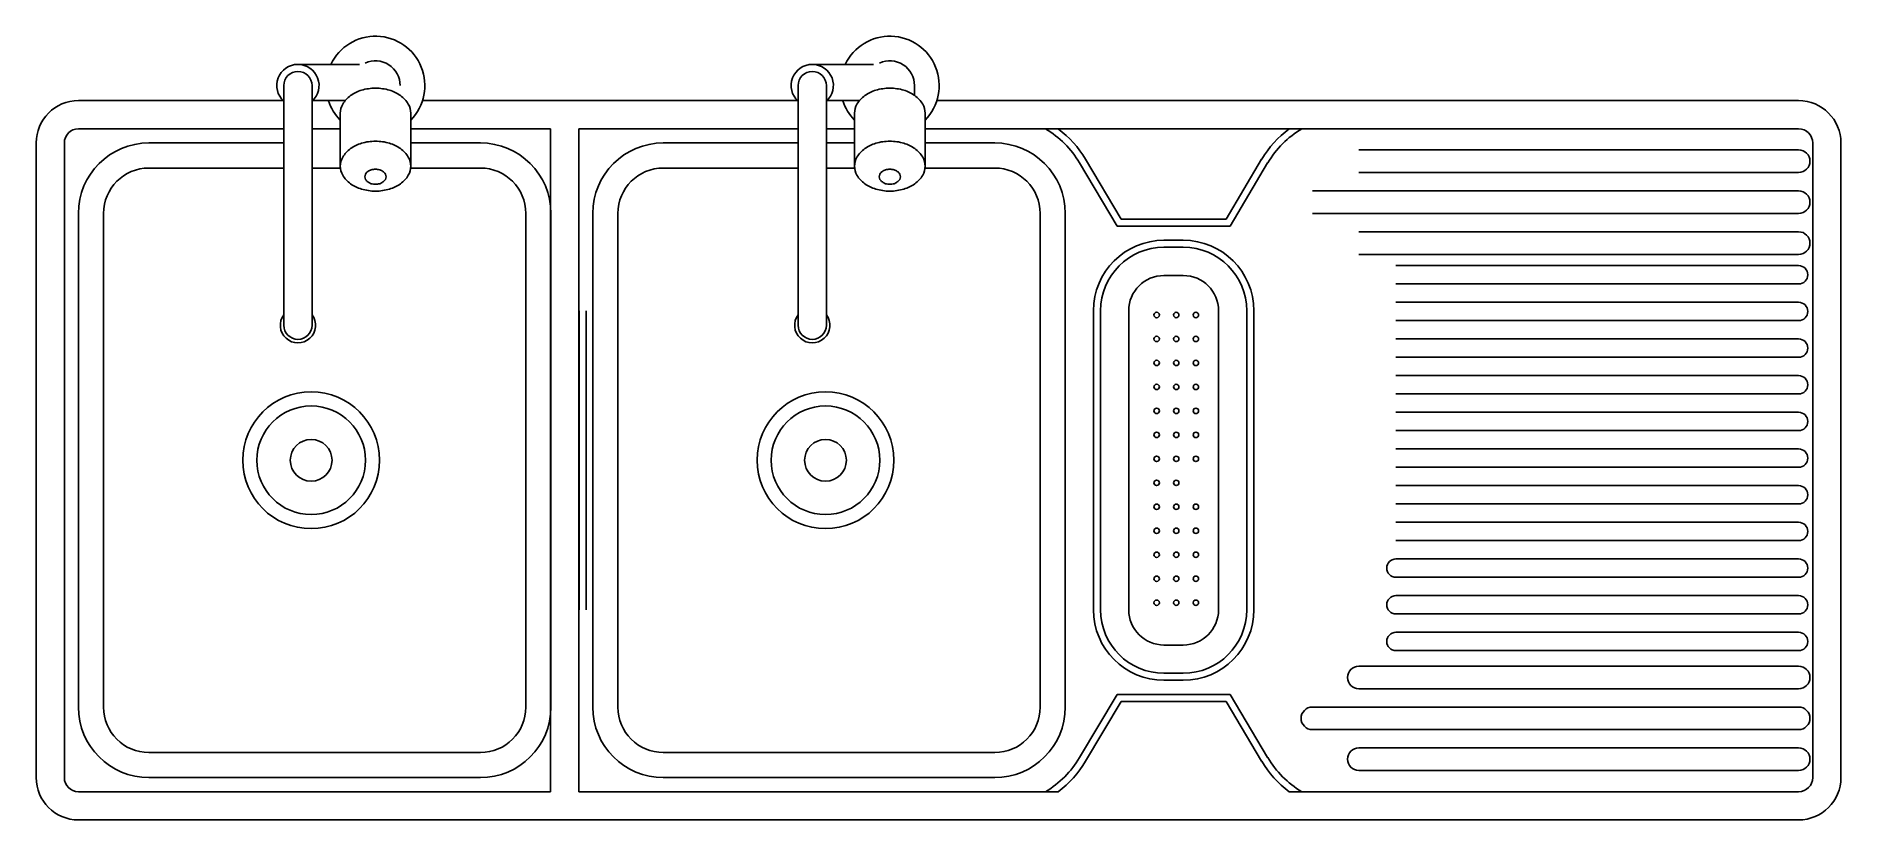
# Model space of a CAD drawing. Extents: x 1231.37 to 1232.65, y 676.09 to 676.64.
import ezdxf

# ---------------------------------------------------------------- set-up
doc = ezdxf.new("R2010")
doc.units = 0
doc.header["$LTSCALE"] = 0.05
doc.header["$MEASUREMENT"] = 0
doc.layers.get('0').update_dxf_attribs({"linetype": 'CONTINUOUS'})

msp = doc.modelspace()

# ---------------------------------------------------------------- linework, layer by layer
for p, q in [((1231.5525, 676.6221), (1231.5961, 676.6221)), ((1231.9172, 676.6221), (1231.9607, 676.6221)), ((1231.5425, 676.6071), (1231.5425, 676.4371)), ((1231.5625, 676.6071), (1231.5625, 676.4371)), ((1231.9072, 676.6071), (1231.9072, 676.4371)), ((1231.9272, 676.6071), (1231.9272, 676.4371)), ((1231.9897, 676.6071), (1231.9897, 676.6001)), ((1231.5425, 676.5964), (1231.3969, 676.5964)), ((1231.586, 676.5964), (1231.5625, 676.5964)), ((1231.9072, 676.5964), (1231.6408, 676.5964)), ((1231.9506, 676.5964), (1231.9272, 676.5964)), ((1232.6166, 676.5964), (1232.0055, 676.5964)), ((1231.5425, 676.5764), (1231.3969, 676.5764)), ((1231.5825, 676.5764), (1231.5625, 676.5764)), ((1231.5825, 676.5764), (1231.5759, 676.5764)), ((1231.7316, 676.5764), (1231.6325, 676.5764)), ((1231.7316, 676.5764), (1231.7316, 676.1064)), ((1231.7516, 676.5764), (1231.7516, 676.1064)), ((1231.9072, 676.5764), (1231.7516, 676.5764)), ((1231.9472, 676.5764), (1231.9272, 676.5764)), ((1232.6166, 676.5764), (1231.9972, 676.5764)), ((1231.3669, 676.5664), (1231.3669, 676.1164)), ((1231.3869, 676.5664), (1231.3869, 676.1164)), ((1231.5425, 676.5664), (1231.4469, 676.5664)), ((1231.6819, 676.5664), (1231.6325, 676.5664)), ((1231.9072, 676.5664), (1231.8116, 676.5664)), ((1231.9472, 676.5664), (1231.9272, 676.5664)), ((1232.0466, 676.5664), (1231.9972, 676.5664)), ((1232.3047, 676.5614), (1232.6166, 676.5614)), ((1232.6266, 676.1164), (1232.6266, 676.5664)), ((1232.6466, 676.1164), (1232.6466, 676.5664)), ((1231.5425, 676.5486), (1231.4469, 676.5486)), ((1231.5826, 676.5486), (1231.5625, 676.5486)), ((1231.6819, 676.5486), (1231.6324, 676.5486)), ((1231.9072, 676.5486), (1231.8116, 676.5486)), ((1231.9473, 676.5486), (1231.9272, 676.5486)), ((1232.0466, 676.5486), (1231.9971, 676.5486)), ((1232.1334, 676.5074), (1232.1067, 676.5522)), ((1232.1362, 676.5124), (1232.111, 676.5548)), ((1232.2106, 676.5124), (1232.2358, 676.5548)), ((1232.2134, 676.5074), (1232.2401, 676.5522)), ((1232.3047, 676.5454), (1232.6166, 676.5454)), ((1232.2718, 676.5324), (1232.6166, 676.5324)), ((1231.3969, 676.5164), (1231.3969, 676.1664)), ((1231.4147, 676.5164), (1231.4147, 676.1664)), ((1231.7141, 676.5164), (1231.7141, 676.1664)), ((1231.7319, 676.5164), (1231.7319, 676.1664)), ((1231.7616, 676.5164), (1231.7616, 676.1664)), ((1231.7794, 676.5164), (1231.7794, 676.1664)), ((1232.0788, 676.5164), (1232.0788, 676.1664)), ((1232.0966, 676.5164), (1232.0966, 676.1664)), ((1232.2134, 676.5074), (1232.1334, 676.5074)), ((1232.2106, 676.5124), (1232.1362, 676.5124)), ((1232.2718, 676.5164), (1232.6166, 676.5164)), ((1232.1803, 676.4974), (1232.1666, 676.4974)), ((1232.3047, 676.5034), (1232.6166, 676.5034)), ((1232.1803, 676.4924), (1232.1666, 676.4924)), ((1232.3047, 676.4874), (1232.6166, 676.4874)), ((1232.1803, 676.4724), (1232.1666, 676.4724)), ((1232.1734, 676.4724), (1232.1666, 676.4724)), ((1232.331, 676.4794), (1232.6166, 676.4794)), ((1232.331, 676.4664), (1232.6166, 676.4664)), ((1231.7519, 676.4474), (1231.7519, 676.2354)), ((1231.7569, 676.4474), (1231.7569, 676.2354)), ((1232.1166, 676.4474), (1232.1166, 676.2354)), ((1232.1216, 676.4474), (1232.1216, 676.2354)), ((1232.1416, 676.4474), (1232.1416, 676.2354)), ((1232.2053, 676.4474), (1232.2053, 676.2354)), ((1232.2253, 676.4474), (1232.2253, 676.2354)), ((1232.2303, 676.4474), (1232.2303, 676.2354)), ((1232.331, 676.4534), (1232.6166, 676.4534)), ((1232.331, 676.4404), (1232.6166, 676.4404)), ((1232.331, 676.4274), (1232.6166, 676.4274)), ((1232.331, 676.4144), (1232.6166, 676.4144)), ((1232.331, 676.4014), (1232.6166, 676.4014)), ((1232.331, 676.3884), (1232.6166, 676.3884)), ((1232.331, 676.3754), (1232.6166, 676.3754)), ((1232.331, 676.3624), (1232.6166, 676.3624)), ((1232.331, 676.3494), (1232.6166, 676.3494)), ((1232.331, 676.3364), (1232.6166, 676.3364)), ((1232.331, 676.3234), (1232.6166, 676.3234)), ((1232.331, 676.3104), (1232.6166, 676.3104)), ((1232.331, 676.2974), (1232.6166, 676.2974)), ((1232.331, 676.2844), (1232.6166, 676.2844)), ((1232.331, 676.2714), (1232.6166, 676.2714)), ((1232.331, 676.2584), (1232.6166, 676.2584)), ((1232.331, 676.2454), (1232.6166, 676.2454)), ((1232.331, 676.2324), (1232.6166, 676.2324)), ((1232.331, 676.2194), (1232.6166, 676.2194)), ((1232.1666, 676.2104), (1232.1803, 676.2104)), ((1232.331, 676.2064), (1232.6166, 676.2064)), ((1232.1666, 676.1904), (1232.1803, 676.1904)), ((1232.3047, 676.1954), (1232.6166, 676.1954)), ((1232.1334, 676.1754), (1232.1067, 676.1306)), ((1232.1334, 676.1754), (1232.2134, 676.1754)), ((1232.1666, 676.1854), (1232.1803, 676.1854)), ((1232.2134, 676.1754), (1232.2401, 676.1306)), ((1232.3047, 676.1794), (1232.6166, 676.1794)), ((1232.1362, 676.1704), (1232.111, 676.128)), ((1232.1362, 676.1704), (1232.2106, 676.1704)), ((1232.2106, 676.1704), (1232.2358, 676.128)), ((1232.2718, 676.1664), (1232.6166, 676.1664)), ((1232.2718, 676.1504), (1232.6166, 676.1504)), ((1232.3047, 676.1374), (1232.6166, 676.1374)), ((1231.4469, 676.1342), (1231.6819, 676.1342)), ((1231.8116, 676.1342), (1232.0466, 676.1342)), ((1231.4469, 676.1164), (1231.6819, 676.1164)), ((1231.8116, 676.1164), (1232.0466, 676.1164)), ((1232.3047, 676.1214), (1232.6166, 676.1214)), ((1231.7316, 676.1064), (1231.3969, 676.1064)), ((1232.0916, 676.1064), (1231.7516, 676.1064)), ((1232.2553, 676.1064), (1232.6166, 676.1064)), ((1231.3969, 676.0864), (1232.2519, 676.0864)), ((1231.7616, 676.0864), (1232.6166, 676.0864))]:
    msp.add_line(p, q)
for points in [[(1231.5625, 676.6071, 1), (1231.5425, 676.6071, 1)], [(1231.9272, 676.6071, 1), (1231.9072, 676.6071, 1)], [(1231.6325, 676.5499), (1231.6325, 676.5875, 0.133256), (1231.6308, 676.5939, 0.106756), (1231.6252, 676.6, 0.082828), (1231.6174, 676.6038, 0.071352), (1231.6075, 676.6052, 0.071352), (1231.5976, 676.6038, 0.082828), (1231.5898, 676.6, 0.106756), (1231.5843, 676.5939, 0.133256), (1231.5825, 676.5875), (1231.5825, 676.5499, -0.133256), (1231.5843, 676.5563, -0.106756), (1231.5898, 676.5624, -0.082828), (1231.5976, 676.5662, -0.071352), (1231.6075, 676.5676, -0.071352), (1231.6174, 676.5662, -0.082828), (1231.6252, 676.5624, -0.106756), (1231.6308, 676.5563, -0.133256), (1231.6325, 676.5499, -0.133256), (1231.6308, 676.5435, -0.106756), (1231.6252, 676.5374, -0.082828), (1231.6174, 676.5337, -0.071352), (1231.6075, 676.5322, -0.071352), (1231.5976, 676.5337, -0.082828), (1231.5898, 676.5374, -0.106756), (1231.5843, 676.5435, -0.133256), (1231.5825, 676.5499)], [(1231.9972, 676.5499), (1231.9972, 676.5875, 0.133256), (1231.9955, 676.5939, 0.106756), (1231.9899, 676.6, 0.082828), (1231.9821, 676.6038, 0.071352), (1231.9722, 676.6052, 0.071352), (1231.9623, 676.6038, 0.082828), (1231.9545, 676.6, 0.106756), (1231.9489, 676.5939, 0.133256), (1231.9472, 676.5875), (1231.9472, 676.5499, -0.133256), (1231.9489, 676.5563, -0.106756), (1231.9545, 676.5624, -0.082828), (1231.9623, 676.5662, -0.071352), (1231.9722, 676.5676, -0.071352), (1231.9821, 676.5662, -0.082828), (1231.9899, 676.5624, -0.106756), (1231.9955, 676.5563, -0.133256), (1231.9972, 676.5499, -0.133256), (1231.9955, 676.5435, -0.106756), (1231.9899, 676.5374, -0.082828), (1231.9821, 676.5337, -0.071352), (1231.9722, 676.5322, -0.071352), (1231.9623, 676.5337, -0.082828), (1231.9545, 676.5374, -0.106756), (1231.9489, 676.5435, -0.133256), (1231.9472, 676.5499)], [(1231.5425, 676.4371, 1), (1231.5625, 676.4371, 1)], [(1231.9072, 676.4371, 1), (1231.9272, 676.4371, 1)]]:
    msp.add_lwpolyline(points, format="xyb")
for points in [[(1231.6022, 676.5462, 0.106756), (1231.6005, 676.5443, 0.133256), (1231.6, 676.5424, 0.133256), (1231.6005, 676.5405, 0.106756), (1231.6022, 676.5387, 0.082828), (1231.6045, 676.5375, 0.071352), (1231.6075, 676.5371, 0.071352), (1231.6105, 676.5375, 0.082828), (1231.6128, 676.5387, 0.106756), (1231.6145, 676.5405, 0.133256), (1231.615, 676.5424, 0.133256), (1231.6145, 676.5443, 0.106756), (1231.6128, 676.5462, 0.082828), (1231.6105, 676.5473, 0.071352), (1231.6075, 676.5477, 0.071352), (1231.6045, 676.5473, 0.082828)], [(1231.9669, 676.5462, 0.106756), (1231.9652, 676.5443, 0.133256), (1231.9647, 676.5424, 0.133256), (1231.9652, 676.5405, 0.106756), (1231.9669, 676.5387, 0.082828), (1231.9692, 676.5375, 0.071352), (1231.9722, 676.5371, 0.071352), (1231.9752, 676.5375, 0.082828), (1231.9775, 676.5387, 0.106756), (1231.9792, 676.5405, 0.133256), (1231.9797, 676.5424, 0.133256), (1231.9792, 676.5443, 0.106756), (1231.9775, 676.5462, 0.082828), (1231.9752, 676.5473, 0.071352), (1231.9722, 676.5477, 0.071352), (1231.9692, 676.5473, 0.082828)]]:
    msp.add_lwpolyline(points, format="xyb", close=True)
for centre, radius in [((1232.1614, 676.4444), 0.00191), ((1232.1753, 676.4444), 0.00191), ((1232.1892, 676.4444), 0.00191), ((1232.1614, 676.4274), 0.00191), ((1232.1753, 676.4274), 0.00191), ((1232.1892, 676.4274), 0.00191), ((1232.1614, 676.4104), 0.00191), ((1232.1753, 676.4104), 0.00191), ((1232.1892, 676.4104), 0.00191), ((1232.1614, 676.3934), 0.00191), ((1232.1753, 676.3934), 0.00191), ((1232.1892, 676.3934), 0.00191), ((1231.5619, 676.3414), 0.0485), ((1231.5619, 676.3414), 0.0385), ((1231.9266, 676.3414), 0.0485), ((1231.9266, 676.3414), 0.0385), ((1232.1614, 676.3764), 0.00191), ((1232.1753, 676.3764), 0.00191), ((1232.1892, 676.3764), 0.00191), ((1231.5619, 676.3414), 0.0148), ((1231.9266, 676.3414), 0.0148), ((1232.1614, 676.3594), 0.00191), ((1232.1753, 676.3594), 0.00191), ((1232.1892, 676.3594), 0.00191), ((1232.1614, 676.3424), 0.00191), ((1232.1753, 676.3424), 0.00191), ((1232.1892, 676.3424), 0.00191), ((1232.1614, 676.3254), 0.00191), ((1232.1753, 676.3254), 0.00191), ((1232.1614, 676.3084), 0.00191), ((1232.1753, 676.3084), 0.00191), ((1232.1892, 676.3084), 0.00191), ((1232.1614, 676.2914), 0.00191), ((1232.1753, 676.2914), 0.00191), ((1232.1892, 676.2914), 0.00191), ((1232.1614, 676.2744), 0.00191), ((1232.1753, 676.2744), 0.00191), ((1232.1892, 676.2744), 0.00191), ((1232.1614, 676.2574), 0.00191), ((1232.1753, 676.2574), 0.00191), ((1232.1892, 676.2574), 0.00191), ((1232.1614, 676.2404), 0.00191), ((1232.1753, 676.2404), 0.00191), ((1232.1892, 676.2404), 0.00191)]:
    msp.add_circle(centre, radius)
for centre, radius, start, end in [((1231.6075, 676.6071), 0.035, 315.5847, 154.6231), ((1231.9722, 676.6071), 0.035, 315.5847, 154.6231), ((1231.5525, 676.6071), 0.015, 311.8103, 228.1897), ((1231.6075, 676.6071), 0.0175, 0, 114.62), ((1231.9172, 676.6071), 0.015, 311.8103, 228.1897), ((1231.9722, 676.6071), 0.0175, 0, 114.62), ((1231.3969, 676.5664), 0.03, 90, 180), ((1231.6075, 676.6071), 0.035, 197.8831, 224.4153), ((1231.9722, 676.6071), 0.035, 197.8831, 224.4153), ((1232.6166, 676.5664), 0.03, 0, 90), ((1231.3969, 676.5664), 0.01, 90, 180), ((1232.0466, 676.5164), 0.07, 30.7915, 58.9973), ((1232.0466, 676.5164), 0.075, 30.7915, 53.1301), ((1232.3003, 676.5164), 0.075, 126.8699, 149.2085), ((1232.3003, 676.5164), 0.07, 121.0027, 149.2085), ((1232.6166, 676.5664), 0.01, 0, 90), ((1231.4469, 676.5164), 0.05, 90, 180), ((1231.6819, 676.5164), 0.05, 0, 90), ((1231.8116, 676.5164), 0.05, 90, 180), ((1232.0466, 676.5164), 0.05, 0, 90), ((1232.6166, 676.5534), 0.008, 270, 90), ((1231.4469, 676.5164), 0.0322, 90, 180), ((1231.6819, 676.5164), 0.0322, 0, 90), ((1231.8116, 676.5164), 0.0322, 90, 180), ((1232.0466, 676.5164), 0.0322, 0, 90), ((1232.6166, 676.5244), 0.008, 270, 90), ((1232.1666, 676.4474), 0.05, 90, 180), ((1232.1803, 676.4474), 0.05, 0, 90), ((1232.6166, 676.4954), 0.008, 270, 90), ((1232.1666, 676.4474), 0.045, 90, 180), ((1232.1803, 676.4474), 0.045, 0, 90), ((1232.1666, 676.4474), 0.025, 90, 180), ((1232.1803, 676.4474), 0.025, 0, 90), ((1232.6166, 676.4729), 0.0065, 270, 90), ((1231.5525, 676.4371), 0.0125, 143.1301, 36.8699), ((1231.9172, 676.4371), 0.0125, 143.1301, 36.8699), ((1232.6166, 676.4469), 0.0065, 270, 90), ((1232.6166, 676.4209), 0.0065, 270, 90), ((1232.6166, 676.3949), 0.0065, 270, 90), ((1232.6166, 676.3689), 0.0065, 270, 90), ((1232.6166, 676.3429), 0.0065, 270, 90), ((1232.6166, 676.3169), 0.0065, 270, 90), ((1232.6166, 676.2909), 0.0065, 270, 90), ((1232.331, 676.2649), 0.0065, 90, 270), ((1232.6166, 676.2649), 0.0065, 270, 90), ((1232.331, 676.2389), 0.0065, 90, 270), ((1232.6166, 676.2389), 0.0065, 270, 90), ((1232.1666, 676.2354), 0.05, 180, 270), ((1232.1666, 676.2354), 0.045, 180, 270), ((1232.1666, 676.2354), 0.025, 180, 270), ((1232.1803, 676.2354), 0.05, 270, 0), ((1232.1803, 676.2354), 0.045, 270, 0), ((1232.1803, 676.2354), 0.025, 270, 0), ((1232.331, 676.2129), 0.0065, 90, 270), ((1232.6166, 676.2129), 0.0065, 270, 90), ((1232.3047, 676.1874), 0.008, 90, 270), ((1232.6166, 676.1874), 0.008, 270, 90), ((1231.4469, 676.1664), 0.05, 180, 270), ((1231.4469, 676.1664), 0.0322, 180, 270), ((1231.6819, 676.1664), 0.05, 270, 0), ((1231.6819, 676.1664), 0.0322, 270, 0), ((1231.8116, 676.1664), 0.05, 180, 270), ((1231.8116, 676.1664), 0.0322, 180, 270), ((1232.0466, 676.1664), 0.05, 270, 0), ((1232.0466, 676.1664), 0.0322, 270, 0), ((1232.2718, 676.1584), 0.008, 90, 270), ((1232.6166, 676.1584), 0.008, 270, 90), ((1232.3047, 676.1294), 0.008, 90, 270), ((1232.6166, 676.1294), 0.008, 270, 90), ((1232.0466, 676.1664), 0.07, 301.0027, 329.2085), ((1232.0466, 676.1664), 0.075, 306.8699, 329.2085), ((1232.3003, 676.1664), 0.075, 210.7915, 233.1301), ((1232.3003, 676.1664), 0.07, 210.7915, 238.9973), ((1231.3969, 676.1164), 0.03, 180, 270), ((1231.3969, 676.1164), 0.01, 180, 270), ((1232.6166, 676.1164), 0.03, 270, 0), ((1232.6166, 676.1164), 0.01, 270, 0)]:
    msp.add_arc(centre, radius, start, end)

doc.saveas('drawing.dxf')
